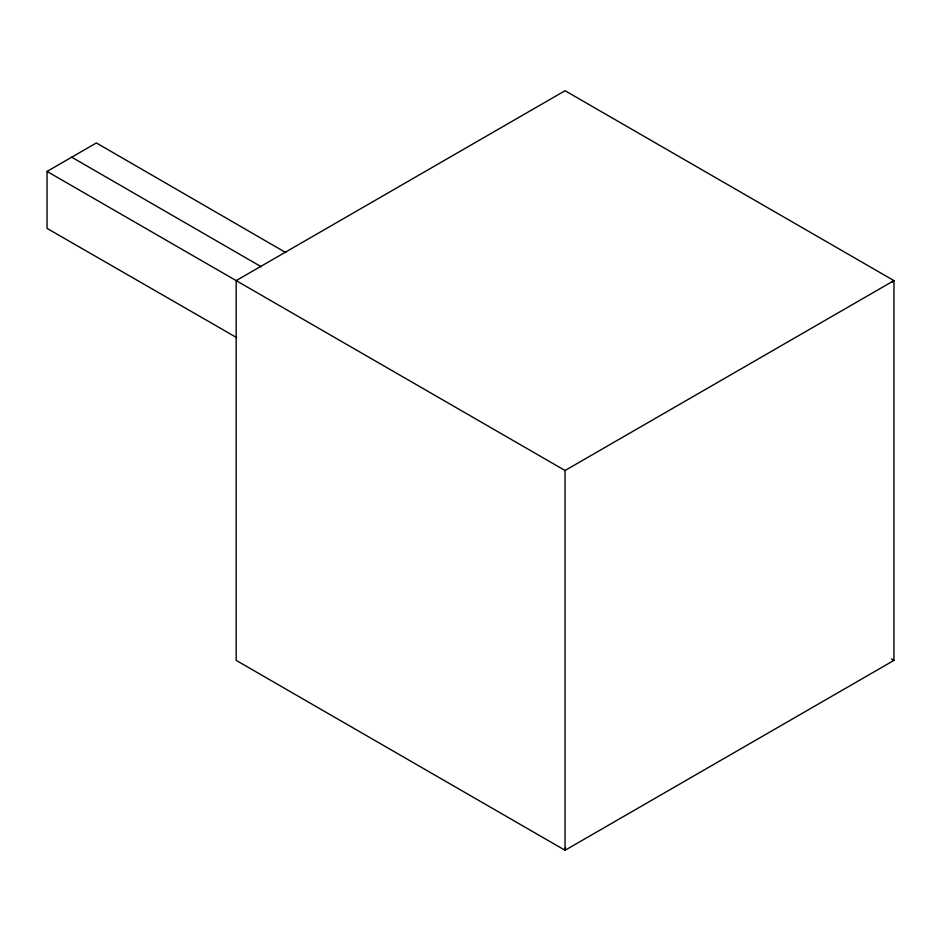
<?xml version="1.0" encoding="UTF-8"?>
<svg xmlns="http://www.w3.org/2000/svg" width="941" height="941" viewBox="0 0 941 941"><rect width="100%" height="100%" fill="white"/><g stroke="black" fill="none" stroke-linecap="round" stroke-linejoin="round"><path stroke-width="1.41" d="M565.517 847.453L565.059 850.276L236.167 660.382L236.167 280.618L565.059 90.724L893.95 280.618L893.95 660.382L565.059 850.276L565.059 470.5L893.95 280.618L891.739 282.418M236.685 337.607L47.05 228.392L47.05 171.427L96.382 142.95L285.782 252.564M71.716 157.194L261.233 266.738M47.05 171.427L565.059 470.5M891.409 658.923L893.95 660.382"/></g></svg>
